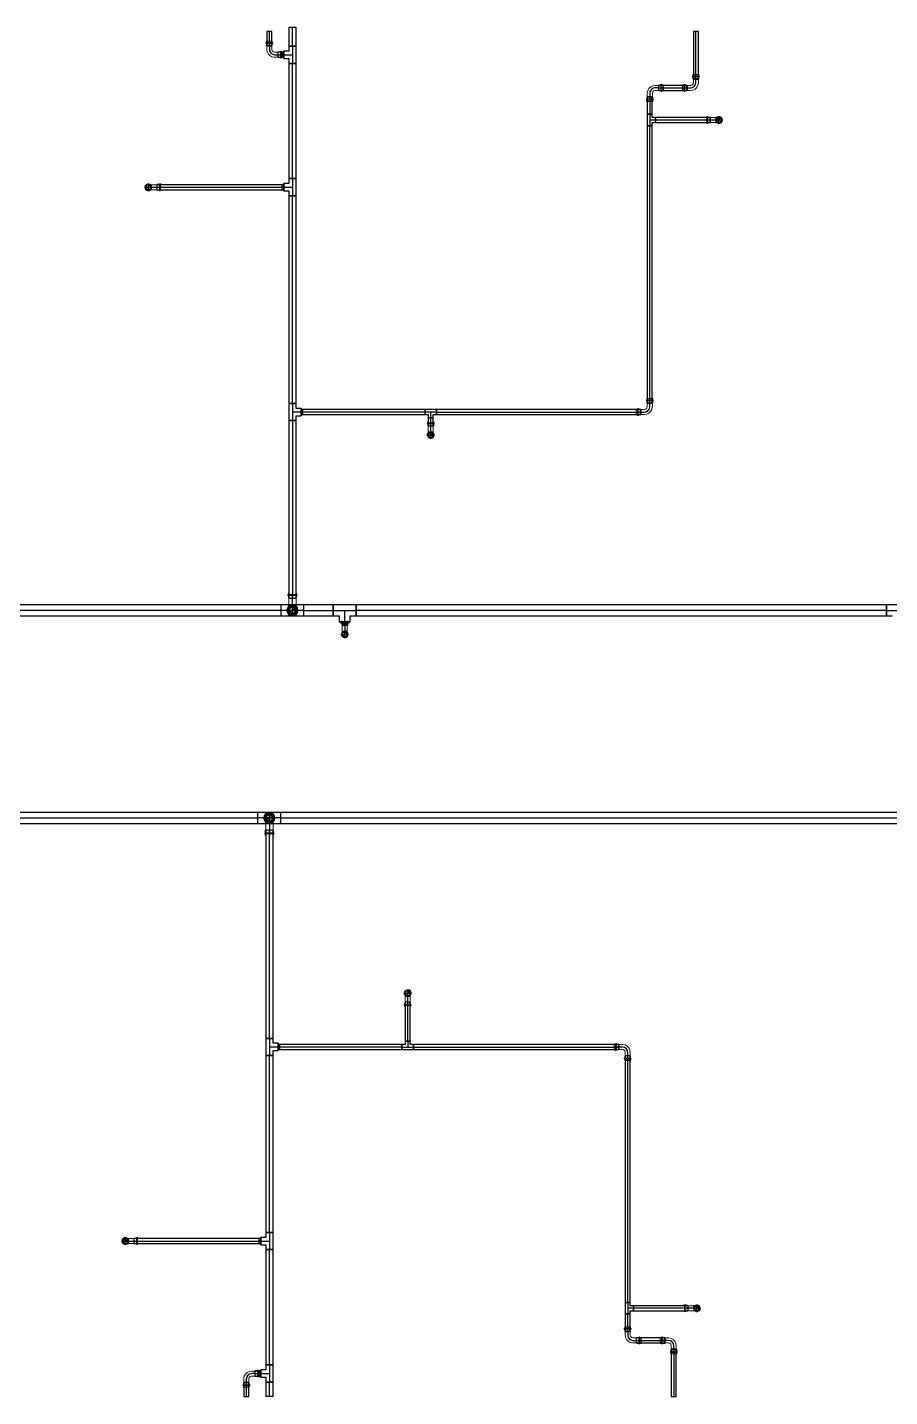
# Model space of a CAD drawing. Header units: inches. Extents: x -3325 to -59, y 5 to 733.
# Drawn here: x -1462.6 to -1238.2, y 121.4 to 477.7 of the extents above; entities that cross this region are included whole.
import ezdxf

# ---------------------------------------------------------------- set-up
doc = ezdxf.new("R2010")
doc.units = ezdxf.units.IN
doc.header["$MEASUREMENT"] = 0
doc.layers.add('P-PIPE', color=3, linetype='Continuous', lineweight=9)
doc.layers.add('X - REF - FP', color=7, linetype='Continuous', true_color=0xb90000)

# ---------------------------------------------------------------- blocks, each defined once
blk = doc.blocks.new('Victaulic-VicPress316-Elbow 90-45deg Style P568_P571 - Standard-V2-FIFTH LEVEL')
at = {"layer": 'P-PIPE'}
for p, q in [((-1934.31, 162.63), (-1934.64, 162.63)), ((-1933.35, 162.52), (-1934.64, 162.52)), ((-1934.64, 161.86), (-1934.64, 161.86)), ((-1934.64, 161.86), (-1934.64, 161.86)), ((-1934.64, 161.86), (-1934.64, 161.86)), ((-1934.64, 161.86), (-1934.64, 161.86)), ((-1934.64, 161.21), (-1933.35, 161.21)), ((-1934.64, 161.1), (-1934.31, 161.1)), ((-1934.31, 161.86), (-1934.31, 161.86)), ((-1934.31, 161.86), (-1934.31, 161.86)), ((-1933.56, 162.63), (-1934.02, 162.63)), ((-1934.02, 161.86), (-1934.02, 161.86)), ((-1934.02, 161.86), (-1934.02, 161.86)), ((-1934.02, 161.1), (-1933.56, 161.1)), ((-1932.52, 162.52), (-1933.45, 162.52)), ((-1933.45, 162.52), (-1933.45, 161.86)), ((-1933.45, 161.86), (-1933.45, 162.52)), ((-1933.45, 161.86), (-1933.45, 161.21)), ((-1933.45, 161.21), (-1933.45, 161.86)), ((-1932.52, 161.86), (-1933.45, 161.86)), ((-1933.45, 161.21), (-1932.52, 161.21)), ((-1933.35, 161.86), (-1933.35, 161.86)), ((-1933.35, 161.86), (-1933.35, 161.86)), ((-1932.52, 161.86), (-1931.12, 161.86)), ((-1931.12, 161.86), (-1931.12, 161.86))]:
    blk.add_line(p, q, dxfattribs=at)
at = {"layer": 'P-PIPE', "flags": 128}
for points in [[(-1934.31, 162.63), (-1934.24, 162.75), (-1934.1, 162.76), (-1934.02, 162.65), (-1934.02, 162.63)], [(-1934.31, 162.63), (-1934.31, 162.54), (-1934.31, 162.29), (-1934.31, 161.93), (-1934.31, 161.86)], [(-1934.31, 161.86), (-1934.31, 162.23), (-1934.31, 162.51), (-1934.31, 162.63), (-1934.31, 162.63)], [(-1934.31, 161.1), (-1934.31, 161.19), (-1934.31, 161.44), (-1934.31, 161.8), (-1934.31, 161.86)], [(-1934.31, 161.86), (-1934.31, 161.5), (-1934.31, 161.22), (-1934.31, 161.1), (-1934.31, 161.1)], [(-1934.02, 161.1), (-1934.08, 160.98), (-1934.22, 160.97), (-1934.31, 161.08), (-1934.31, 161.1)], [(-1934.02, 162.63), (-1934.02, 162.54), (-1934.02, 162.29), (-1934.02, 161.93), (-1934.02, 161.86)], [(-1934.02, 161.86), (-1934.02, 162.23), (-1934.02, 162.51), (-1934.02, 162.63), (-1934.02, 162.63)], [(-1934.02, 161.1), (-1934.02, 161.19), (-1934.02, 161.44), (-1934.02, 161.8), (-1934.02, 161.86)], [(-1934.02, 161.86), (-1934.02, 161.5), (-1934.02, 161.22), (-1934.02, 161.1), (-1934.02, 161.1)], [(-1933.56, 162.63), (-1933.36, 162.54), (-1933.35, 162.52)], [(-1933.35, 161.21), (-1933.54, 161.1), (-1933.56, 161.1)], [(-1931.12, 162.52), (-1931.22, 162.52), (-1931.48, 162.52), (-1931.89, 162.52), (-1932.37, 162.52), (-1932.52, 162.52)], [(-1932.52, 161.21), (-1932.02, 161.21), (-1931.59, 161.21), (-1931.28, 161.21), (-1931.13, 161.21), (-1931.12, 161.21)], [(-1930.21, 161.86), (-1930.31, 162.26), (-1930.56, 162.58), (-1930.93, 162.76), (-1931.34, 162.75), (-1931.71, 162.56), (-1931.96, 162.24), (-1932.04, 161.86)], [(-1932.04, 161.86), (-1931.94, 161.47), (-1931.69, 161.15), (-1931.32, 160.97), (-1930.91, 160.98), (-1930.54, 161.17), (-1930.29, 161.49), (-1930.21, 161.86)], [(-1930.36, 161.86), (-1930.45, 162.23), (-1930.7, 162.51), (-1931.06, 162.63), (-1931.43, 162.57), (-1931.73, 162.34), (-1931.88, 162), (-1931.89, 161.86)], [(-1931.89, 161.86), (-1931.8, 161.5), (-1931.55, 161.22), (-1931.19, 161.1), (-1930.82, 161.16), (-1930.52, 161.39), (-1930.37, 161.73), (-1930.36, 161.86)]]:
    blk.add_lwpolyline(points, dxfattribs=at)
at = {"layer": 'P-PIPE'}
for radius, start, end in [(0.766, 0, 180), (0.766, 0, 180), (0.766, 0, 180), (0.766, 180, 0), (0.766, 180, 0), (0.766, 180, 0), (0.657, 0, 180), (0.657, 0, 180), (0.657, 90, 180), (0.658, 180, 0), (0.658, 180, 0), (0.657, 180, 270), (0.658, 0, 90), (0.658, 270, 0)]:
    blk.add_arc((-1931.12, 161.86), radius, start, end, dxfattribs=at)
blk = doc.blocks.new('Victaulic-VicPress316-Elbow 90-45deg Style P568_P571 - Standard-523083-FIFTH LEVEL')
at = {"layer": 'P-PIPE'}
for p, q in [((-3.18, 0.77), (-3.52, 0.77)), ((-3.52, 0.77), (-3.52, -0.77)), ((-3.52, -0.77), (-3.52, 0.77)), ((-2.22, 0.66), (-3.52, 0.66)), ((-3.52, -0.66), (-3.52, 0.66)), ((-3.52, 0.66), (-3.52, -0.66)), ((-3.18, -0.77), (-3.18, 0.77)), ((-3.18, 0.77), (-3.18, -0.77)), ((-2.44, 0.77), (-2.89, 0.77)), ((-2.89, -0.77), (-2.89, 0.77)), ((-2.89, 0.77), (-2.89, -0.77)), ((-1.39, 0.66), (-2.33, 0.66)), ((-2.33, 0), (-2.33, 0.66)), ((-2.33, 0.66), (-2.33, 0)), ((-2.22, -0.66), (-2.22, 0.66)), ((-2.22, 0.66), (-2.22, -0.66)), ((-0.77, 3.52), (-0.77, 3.18)), ((0.77, 3.52), (-0.77, 3.52)), ((-0.77, 3.52), (0.77, 3.52)), ((-0.77, 3.18), (0.77, 3.18)), ((0.77, 3.18), (-0.77, 3.18)), ((-0.77, 2.89), (-0.77, 2.44)), ((-0.77, 2.89), (0.77, 2.89)), ((0.77, 2.89), (-0.77, 2.89)), ((-0.66, 3.52), (-0.66, 2.22)), ((-0.66, 3.52), (0.66, 3.52)), ((0.66, 3.52), (-0.66, 3.52)), ((-0.66, 2.33), (-0.66, 1.39)), ((0, 2.33), (-0.66, 2.33)), ((-0.66, 2.33), (0, 2.33)), ((-0.66, 2.22), (0.66, 2.22)), ((0.66, 2.22), (-0.66, 2.22)), ((0, 2.33), (0.66, 2.33)), ((0.66, 2.33), (0, 2.33)), ((0, 1.39), (0, 2.33)), ((0.66, 2.22), (0.66, 3.52)), ((0.66, 1.39), (0.66, 2.33)), ((0.77, 3.18), (0.77, 3.52)), ((0.77, 2.44), (0.77, 2.89)), ((-3.52, -0.66), (-2.22, -0.66)), ((-3.52, -0.77), (-3.18, -0.77)), ((-2.89, -0.77), (-2.44, -0.77)), ((-2.33, 0), (-2.33, -0.66)), ((-2.33, -0.66), (-2.33, 0)), ((-1.39, 0), (-2.33, 0)), ((-2.33, -0.66), (-1.39, -0.66))]:
    blk.add_line(p, q, dxfattribs=at)
at = {"layer": 'P-PIPE', "flags": 128}
for points in [[(-3.18, 0.77), (-3.11, 0.89), (-2.98, 0.9), (-2.89, 0.79), (-2.89, 0.77)], [(-3.18, 0.77), (-3.18, 0.67), (-3.18, 0.42), (-3.18, 0.07), (-3.18, -0.3), (-3.18, -0.6), (-3.18, -0.75), (-3.18, -0.77)], [(-3.18, -0.77), (-3.18, -0.67), (-3.18, -0.42), (-3.18, -0.07), (-3.18, 0.3), (-3.18, 0.6), (-3.18, 0.75), (-3.18, 0.77)], [(-2.89, -0.77), (-2.89, -0.67), (-2.89, -0.42), (-2.89, -0.07), (-2.89, 0.3), (-2.89, 0.6), (-2.89, 0.75), (-2.89, 0.77)], [(-2.89, 0.77), (-2.89, 0.67), (-2.89, 0.42), (-2.89, 0.07), (-2.89, -0.3), (-2.89, -0.6), (-2.89, -0.75), (-2.89, -0.77)], [(-2.44, 0.77), (-2.24, 0.68), (-2.22, 0.66)], [(-0.66, 1.39), (-0.75, 1.04), (-1, 0.77), (-1.35, 0.66), (-1.39, 0.66)], [(-1.39, -0.66), (-0.78, -0.56), (-0.23, -0.29), (0.22, 0.13), (0.53, 0.67), (0.65, 1.27), (0.66, 1.39)], [(-0.77, 2.89), (-0.89, 2.96), (-0.9, 3.1), (-0.79, 3.18), (-0.77, 3.18)], [(0.77, 3.18), (0.67, 3.18), (0.42, 3.18), (0.07, 3.18), (-0.3, 3.18), (-0.6, 3.18), (-0.75, 3.18), (-0.77, 3.18)], [(-0.77, 3.18), (-0.67, 3.18), (-0.42, 3.18), (-0.07, 3.18), (0.3, 3.18), (0.6, 3.18), (0.75, 3.18), (0.77, 3.18)], [(-0.77, 2.89), (-0.67, 2.89), (-0.42, 2.89), (-0.07, 2.89), (0.3, 2.89), (0.6, 2.89), (0.75, 2.89), (0.77, 2.89)], [(0.77, 2.89), (0.67, 2.89), (0.42, 2.89), (0.07, 2.89), (-0.3, 2.89), (-0.6, 2.89), (-0.75, 2.89), (-0.77, 2.89)], [(-0.66, 2.22), (-0.77, 2.41), (-0.77, 2.44)], [(0.77, 2.44), (0.68, 2.24), (0.66, 2.22)], [(0.77, 3.18), (0.89, 3.11), (0.9, 2.98), (0.79, 2.89), (0.77, 2.89)], [(-2.89, -0.77), (-2.96, -0.89), (-3.1, -0.9), (-3.18, -0.79), (-3.18, -0.77)], [(-2.22, -0.66), (-2.41, -0.77), (-2.44, -0.77)]]:
    blk.add_lwpolyline(points, dxfattribs=at)
at = {"layer": 'P-PIPE'}
blk.add_arc((-1.39, 1.39), 1.39, 270, 0, dxfattribs=at)
blk = doc.blocks.new('Victaulic-VicPress316-Elbow 90-45deg Style P568_P571 - Standard-V1-FIFTH LEVEL')
at = {"layer": 'P-PIPE'}
for p, q in [((-2327.12, 161.86), (-2327.12, 161.86)), ((-2327.12, 161.86), (-2325.73, 161.86)), ((-2324.79, 162.52), (-2325.73, 162.52)), ((-2325.73, 161.86), (-2324.79, 161.86)), ((-2325.73, 161.21), (-2324.79, 161.21)), ((-2323.6, 162.52), (-2324.9, 162.52)), ((-2324.9, 161.86), (-2324.9, 161.86)), ((-2324.9, 161.86), (-2324.9, 161.86)), ((-2324.9, 161.21), (-2323.6, 161.21)), ((-2324.79, 162.52), (-2324.79, 161.86)), ((-2324.79, 161.86), (-2324.79, 162.52)), ((-2324.79, 161.86), (-2324.79, 161.21)), ((-2324.79, 161.21), (-2324.79, 161.86)), ((-2324.23, 162.63), (-2324.69, 162.63)), ((-2324.69, 161.1), (-2324.23, 161.1)), ((-2324.23, 161.86), (-2324.23, 161.86)), ((-2324.23, 161.86), (-2324.23, 161.86)), ((-2323.6, 162.63), (-2323.94, 162.63)), ((-2323.94, 161.86), (-2323.94, 161.86)), ((-2323.94, 161.86), (-2323.94, 161.86)), ((-2323.94, 161.1), (-2323.6, 161.1)), ((-2323.6, 161.86), (-2323.6, 161.86)), ((-2323.6, 161.86), (-2323.6, 161.86)), ((-2323.6, 161.86), (-2323.6, 161.86)), ((-2323.6, 161.86), (-2323.6, 161.86))]:
    blk.add_line(p, q, dxfattribs=at)
at = {"layer": 'P-PIPE', "flags": 128}
for points in [[(-2326.21, 161.86), (-2326.31, 162.26), (-2326.56, 162.58), (-2326.93, 162.76), (-2327.34, 162.75), (-2327.71, 162.56), (-2327.96, 162.24), (-2328.04, 161.86)], [(-2328.04, 161.86), (-2327.94, 161.47), (-2327.69, 161.15), (-2327.32, 160.97), (-2326.91, 160.98), (-2326.54, 161.17), (-2326.29, 161.49), (-2326.21, 161.86)], [(-2326.36, 161.86), (-2326.45, 162.23), (-2326.7, 162.51), (-2327.06, 162.63), (-2327.43, 162.57), (-2327.73, 162.34), (-2327.88, 162), (-2327.89, 161.86)], [(-2327.89, 161.86), (-2327.8, 161.5), (-2327.55, 161.22), (-2327.19, 161.1), (-2326.82, 161.16), (-2326.52, 161.39), (-2326.37, 161.73), (-2326.36, 161.86)], [(-2325.73, 162.52), (-2326.23, 162.52), (-2326.66, 162.52), (-2326.97, 162.52), (-2327.12, 162.52), (-2327.12, 162.52)], [(-2327.12, 161.21), (-2327.03, 161.21), (-2326.77, 161.21), (-2326.36, 161.21), (-2325.88, 161.21), (-2325.73, 161.21)], [(-2324.9, 162.52), (-2324.71, 162.63), (-2324.69, 162.63)], [(-2324.69, 161.1), (-2324.89, 161.19), (-2324.9, 161.21)], [(-2324.23, 162.63), (-2324.17, 162.75), (-2324.03, 162.76), (-2323.94, 162.65), (-2323.94, 162.63)], [(-2324.23, 162.63), (-2324.23, 162.54), (-2324.23, 162.29), (-2324.23, 161.93), (-2324.23, 161.86)], [(-2324.23, 161.86), (-2324.23, 162.23), (-2324.23, 162.51), (-2324.23, 162.63), (-2324.23, 162.63)], [(-2324.23, 161.1), (-2324.23, 161.19), (-2324.23, 161.44), (-2324.23, 161.8), (-2324.23, 161.86)], [(-2324.23, 161.86), (-2324.23, 161.5), (-2324.23, 161.22), (-2324.23, 161.1), (-2324.23, 161.1)], [(-2323.94, 161.1), (-2324.01, 160.98), (-2324.15, 160.97), (-2324.23, 161.08), (-2324.23, 161.1)], [(-2323.94, 162.63), (-2323.94, 162.54), (-2323.94, 162.29), (-2323.94, 161.93), (-2323.94, 161.86)], [(-2323.94, 161.86), (-2323.94, 162.23), (-2323.94, 162.51), (-2323.94, 162.63), (-2323.94, 162.63)], [(-2323.94, 161.1), (-2323.94, 161.19), (-2323.94, 161.44), (-2323.94, 161.8), (-2323.94, 161.86)], [(-2323.94, 161.86), (-2323.94, 161.5), (-2323.94, 161.22), (-2323.94, 161.1), (-2323.94, 161.1)]]:
    blk.add_lwpolyline(points, dxfattribs=at)
at = {"layer": 'P-PIPE'}
for radius, start, end in [(0.767, 0, 180), (0.767, 0, 180), (0.767, 0, 180), (0.767, 180, 360), (0.767, 180, 0), (0.767, 180, 0), (0.657, 360, 180), (0.657, 0, 180), (0.657, 90, 180), (0.658, 180, 0), (0.658, 180, 0), (0.657, 180, 270), (0.658, 0, 90), (0.658, 270, 0)]:
    blk.add_arc((-2327.12, 161.86), radius, start, end, dxfattribs=at)
blk = doc.blocks.new('Victaulic-VicPress316-Elbow 90-45deg Style P568_P571 - Standard-V3-FIFTH LEVEL')
at = {"layer": 'P-PIPE'}
for p, q in [((-1291.56, 145.13), (-1291.9, 145.13)), ((-1290.6, 145.02), (-1291.9, 145.02)), ((-1291.9, 144.36), (-1291.9, 144.36)), ((-1291.9, 144.36), (-1291.9, 144.36)), ((-1291.9, 144.36), (-1291.9, 144.36)), ((-1291.9, 144.36), (-1291.9, 144.36)), ((-1291.9, 143.71), (-1290.6, 143.71)), ((-1291.9, 143.6), (-1291.56, 143.6)), ((-1291.56, 144.36), (-1291.56, 144.36)), ((-1291.56, 144.36), (-1291.56, 144.36)), ((-1290.81, 145.13), (-1291.27, 145.13)), ((-1291.27, 144.36), (-1291.27, 144.36)), ((-1291.27, 144.36), (-1291.27, 144.36)), ((-1291.27, 143.6), (-1290.81, 143.6)), ((-1289.77, 145.02), (-1290.71, 145.02)), ((-1290.71, 145.02), (-1290.71, 144.36)), ((-1290.71, 144.36), (-1290.71, 145.02)), ((-1290.71, 144.36), (-1290.71, 143.71)), ((-1290.71, 143.71), (-1290.71, 144.36)), ((-1289.77, 144.36), (-1290.71, 144.36)), ((-1290.71, 143.71), (-1289.77, 143.71)), ((-1290.6, 144.36), (-1290.6, 144.36)), ((-1290.6, 144.36), (-1290.6, 144.36)), ((-1288.38, 144.36), (-1289.77, 144.36)), ((-1288.38, 144.36), (-1288.38, 144.36))]:
    blk.add_line(p, q, dxfattribs=at)
at = {"layer": 'P-PIPE', "flags": 128}
for points in [[(-1291.56, 145.13), (-1291.49, 145.25), (-1291.35, 145.26), (-1291.27, 145.15), (-1291.27, 145.13)], [(-1291.56, 145.13), (-1291.56, 145.04), (-1291.56, 144.79), (-1291.56, 144.43), (-1291.56, 144.36)], [(-1291.56, 144.36), (-1291.56, 144.73), (-1291.56, 145.01), (-1291.56, 145.13), (-1291.56, 145.13)], [(-1291.56, 143.6), (-1291.56, 143.69), (-1291.56, 143.94), (-1291.56, 144.3), (-1291.56, 144.36)], [(-1291.56, 144.36), (-1291.56, 144), (-1291.56, 143.72), (-1291.56, 143.6), (-1291.56, 143.6)], [(-1291.27, 143.6), (-1291.33, 143.48), (-1291.47, 143.47), (-1291.56, 143.58), (-1291.56, 143.6)], [(-1291.27, 145.13), (-1291.27, 145.04), (-1291.27, 144.79), (-1291.27, 144.43), (-1291.27, 144.36)], [(-1291.27, 144.36), (-1291.27, 144.73), (-1291.27, 145.01), (-1291.27, 145.13), (-1291.27, 145.13)], [(-1291.27, 143.6), (-1291.27, 143.69), (-1291.27, 143.94), (-1291.27, 144.3), (-1291.27, 144.36)], [(-1291.27, 144.36), (-1291.27, 144), (-1291.27, 143.72), (-1291.27, 143.6), (-1291.27, 143.6)], [(-1290.81, 145.13), (-1290.61, 145.04), (-1290.6, 145.02)], [(-1290.6, 143.71), (-1290.79, 143.6), (-1290.81, 143.6)], [(-1288.38, 145.02), (-1288.47, 145.02), (-1288.73, 145.02), (-1289.14, 145.02), (-1289.62, 145.02), (-1289.77, 145.02)], [(-1289.77, 143.71), (-1289.27, 143.71), (-1288.84, 143.71), (-1288.53, 143.71), (-1288.38, 143.71), (-1288.38, 143.71)], [(-1287.46, 144.36), (-1287.56, 144.76), (-1287.81, 145.08), (-1288.18, 145.26), (-1288.59, 145.25), (-1288.96, 145.06), (-1289.21, 144.74), (-1289.29, 144.36)], [(-1289.29, 144.36), (-1289.19, 143.97), (-1288.94, 143.65), (-1288.57, 143.47), (-1288.16, 143.48), (-1287.79, 143.67), (-1287.54, 143.99), (-1287.46, 144.36)], [(-1287.61, 144.36), (-1287.7, 144.73), (-1287.95, 145.01), (-1288.31, 145.13), (-1288.68, 145.07), (-1288.98, 144.84), (-1289.13, 144.5), (-1289.14, 144.36)], [(-1289.14, 144.36), (-1289.05, 144), (-1288.8, 143.72), (-1288.44, 143.6), (-1288.07, 143.66), (-1287.77, 143.89), (-1287.62, 144.23), (-1287.61, 144.36)]]:
    blk.add_lwpolyline(points, dxfattribs=at)
at = {"layer": 'P-PIPE'}
for radius, start, end in [(0.766, 0, 180), (0.766, 0, 180), (0.766, 0, 180), (0.766, 180, 0), (0.766, 180, 0), (0.766, 180, 0), (0.658, 0, 180), (0.658, 0, 180), (0.658, 90, 180), (0.658, 180, 0), (0.658, 180, 0), (0.658, 180, 270), (0.658, 0, 90), (0.658, 270, 0)]:
    blk.add_arc((-1288.38, 144.36), radius, start, end, dxfattribs=at)
blk = doc.blocks.new('Transition - Generic - Plumbing-CW-1126388-FIFTH LEVEL')
at = {"layer": 'P-PIPE'}
for radius, start, end in [(1.31, 0, 180), (1.31, 180, 0), (0.812, 0, 180), (0.813, 180, 0)]:
    blk.add_arc((-2607, 272), radius, start, end, dxfattribs=at)
blk = doc.blocks.new('Victaulic-VicPress316-Elbow 90-45deg Style P568_P571 - Standard-V11-FIFTH LEVEL')
at = {"layer": 'P-PIPE'}
for p, q in [((-3077.06, 595.55), (-3077.06, 595.17)), ((-3076.95, 595.55), (-3076.95, 594.07)), ((-3076, 595.55), (-3076, 595.55)), ((-3076, 595.55), (-3076, 595.55)), ((-3076, 595.55), (-3076, 595.55)), ((-3076, 595.55), (-3076, 595.55)), ((-3076, 595.17), (-3076, 595.17)), ((-3076, 595.17), (-3076, 595.17)), ((-3075.05, 594.07), (-3075.05, 595.55)), ((-3074.94, 595.17), (-3074.94, 595.55)), ((-3077.06, 594.85), (-3077.06, 594.29)), ((-3076.95, 594.18), (-3076.95, 593.02)), ((-3076, 594.18), (-3076.95, 594.18)), ((-3076.95, 594.18), (-3076, 594.18)), ((-3076, 594.85), (-3076, 594.85)), ((-3076, 594.85), (-3076, 594.85)), ((-3075.05, 594.18), (-3076, 594.18)), ((-3076, 594.18), (-3075.05, 594.18)), ((-3076, 593.02), (-3076, 594.18)), ((-3076, 594.07), (-3076, 594.07)), ((-3076, 594.07), (-3076, 594.07)), ((-3076, 591), (-3076, 593.02)), ((-3075.05, 593.02), (-3075.05, 594.18)), ((-3074.94, 594.29), (-3074.94, 594.85)), ((-3076, 591), (-3076, 591))]:
    blk.add_line(p, q, dxfattribs=at)
at = {"layer": 'P-PIPE', "flags": 128}
for points in [[(-3077.06, 594.85), (-3077.2, 594.92), (-3077.21, 595.08), (-3077.09, 595.17), (-3077.06, 595.17)], [(-3077.06, 595.17), (-3076.97, 595.17), (-3076.71, 595.17), (-3076.32, 595.17), (-3076, 595.17)], [(-3076, 595.17), (-3076.44, 595.17), (-3076.79, 595.17), (-3077.01, 595.17), (-3077.06, 595.17)], [(-3074.94, 595.17), (-3075.04, 595.17), (-3075.3, 595.17), (-3075.68, 595.17), (-3076, 595.17)], [(-3076, 595.17), (-3075.57, 595.17), (-3075.21, 595.17), (-3074.99, 595.17), (-3074.94, 595.17)], [(-3074.94, 595.17), (-3074.81, 595.1), (-3074.79, 594.94), (-3074.92, 594.85), (-3074.94, 594.85)], [(-3076, 592.22), (-3076.47, 592.13), (-3076.87, 591.87), (-3077.13, 591.47), (-3077.23, 591.01), (-3077.14, 590.54), (-3076.87, 590.14), (-3076.48, 589.87), (-3076.02, 589.78), (-3076, 589.78)], [(-3077.06, 594.85), (-3076.97, 594.85), (-3076.71, 594.85), (-3076.32, 594.85), (-3076, 594.85)], [(-3076, 594.85), (-3076.44, 594.85), (-3076.79, 594.85), (-3077.01, 594.85), (-3077.06, 594.85)], [(-3076.95, 594.07), (-3077.06, 594.26), (-3077.06, 594.29)], [(-3076.95, 591), (-3076.95, 591.09), (-3076.95, 591.36), (-3076.95, 591.79), (-3076.95, 592.32), (-3076.95, 592.92), (-3076.95, 593.02)], [(-3076.95, 591), (-3076.86, 591.41), (-3076.6, 591.74), (-3076.23, 591.92), (-3076, 591.95)], [(-3074.94, 594.85), (-3075.04, 594.85), (-3075.3, 594.85), (-3075.68, 594.85), (-3076, 594.85)], [(-3076, 594.85), (-3075.57, 594.85), (-3075.21, 594.85), (-3074.99, 594.85), (-3074.94, 594.85)], [(-3076, 589.78), (-3075.54, 589.87), (-3075.14, 590.13), (-3074.87, 590.53), (-3074.78, 590.99), (-3074.87, 591.46), (-3075.13, 591.86), (-3075.53, 592.13), (-3075.99, 592.22), (-3076, 592.22)], [(-3076, 591.95), (-3075.59, 591.86), (-3075.27, 591.6), (-3075.08, 591.22), (-3075.05, 591)], [(-3074.94, 594.29), (-3075.03, 594.09), (-3075.05, 594.07)], [(-3075.05, 593.02), (-3075.05, 592.41), (-3075.05, 591.86), (-3075.05, 591.42), (-3075.05, 591.12), (-3075.05, 591), (-3075.05, 591)], [(-3076, 590.05), (-3076.41, 590.14), (-3076.74, 590.4), (-3076.93, 590.78), (-3076.95, 591)], [(-3075.05, 591), (-3075.15, 590.59), (-3075.4, 590.26), (-3075.78, 590.08), (-3076, 590.05)]]:
    blk.add_lwpolyline(points, dxfattribs=at)
at = {"layer": 'P-PIPE'}
for radius, start, end in [(1.06, 90, 270), (1.06, 90, 270), (1.06, 90, 270), (0.95, 90, 270), (0.95, 90, 270), (0.95, 90, 180), (1.06, 270, 90), (1.06, 270, 90), (1.06, 270, 90), (0.95, 270, 90), (0.95, 270, 90), (0.95, 0, 90), (0.95, 180, 270), (0.95, 270, 0)]:
    blk.add_arc((-3076, 591), radius, start, end, dxfattribs=at)

msp = doc.modelspace()

# ---------------------------------------------------------------- linework, layer by layer
at = {"layer": 'X - REF - FP'}
for p, q in [((-1394.57, 477.75), (-1394.57, 472.88)), ((-1392.67, 477.75), (-1394.57, 477.75)), ((-1393.62, 472.88), (-1393.62, 477.75)), ((-1393.62, 472.88), (-1393.62, 477.75)), ((-1392.67, 472.88), (-1392.67, 477.75)), ((-1400.28, 476.64), (-1400.28, 472.97)), ((-1398.97, 476.64), (-1400.28, 476.64)), ((-1399.63, 472.97), (-1399.63, 476.64)), ((-1399.63, 472.97), (-1399.63, 476.64)), ((-1398.97, 472.97), (-1398.97, 476.64)), ((-1289.28, 476.64), (-1289.28, 464.33)), ((-1287.97, 476.64), (-1289.28, 476.64)), ((-1288.62, 464.33), (-1288.62, 476.64)), ((-1288.62, 464.33), (-1288.62, 476.64)), ((-1287.97, 464.33), (-1287.97, 476.64)), ((-1398.97, 472.97), (-1400.28, 472.97)), ((-1399.63, 472.97), (-1399.63, 472.03)), ((-1398.23, 470.64), (-1397.3, 470.64)), ((-1398.23, 470.64), (-1396.11, 470.64)), ((-1396.28, 471.29), (-1397.3, 471.29)), ((-1397.3, 469.98), (-1397.3, 471.29)), ((-1397.3, 470.64), (-1396.28, 470.64)), ((-1397.3, 470.64), (-1396.28, 470.64)), ((-1395.87, 471.45), (-1396.28, 471.2)), ((-1396.28, 469.98), (-1396.28, 471.29)), ((-1395.87, 470.64), (-1396.28, 470.64)), ((-1394.58, 471.59), (-1395.87, 471.59)), ((-1395.87, 471.59), (-1395.87, 469.68)), ((-1395.87, 469.68), (-1395.87, 471.59)), ((-1395.87, 470.64), (-1393.62, 470.64)), ((-1394.58, 472.88), (-1394.58, 471.59)), ((-1394.58, 472.88), (-1392.67, 472.88)), ((-1392.67, 472.88), (-1394.58, 472.88)), ((-1392.67, 472.88), (-1394.57, 472.88)), ((-1393.62, 472.88), (-1393.62, 468.39)), ((-1392.67, 468.39), (-1392.67, 472.88)), ((-1397.3, 469.98), (-1396.28, 469.98)), ((-1396.28, 470.07), (-1395.87, 469.82)), ((-1395.87, 469.68), (-1394.58, 469.68)), ((-1394.58, 469.68), (-1394.58, 468.39)), ((-1394.58, 468.39), (-1392.67, 468.39)), ((-1392.67, 468.39), (-1394.58, 468.39)), ((-1394.57, 468.39), (-1394.57, 438.38)), ((-1392.67, 468.39), (-1394.57, 468.39)), ((-1393.62, 438.38), (-1393.62, 468.39)), ((-1393.62, 438.38), (-1393.62, 468.39)), ((-1392.67, 438.38), (-1392.67, 468.39)), ((-1287.97, 464.33), (-1289.28, 464.33)), ((-1288.62, 463.4), (-1288.62, 465.52)), ((-1288.62, 463.4), (-1288.62, 464.33)), ((-1300.62, 460.61), (-1300.62, 459.67)), ((-1300.62, 460.61), (-1300.62, 458.48)), ((-1298.29, 462), (-1299.23, 462)), ((-1290.95, 462.66), (-1298.29, 462.66)), ((-1298.29, 461.35), (-1298.29, 462.66)), ((-1298.29, 462), (-1290.95, 462)), ((-1298.29, 462), (-1290.95, 462)), ((-1298.29, 461.35), (-1290.95, 461.35)), ((-1290.95, 461.35), (-1290.95, 462.66)), ((-1290.95, 462), (-1290.02, 462)), ((-1301.28, 459.67), (-1301.28, 455.13)), ((-1301.28, 459.67), (-1299.97, 459.67)), ((-1300.62, 459.67), (-1300.62, 455.13)), ((-1300.62, 459.67), (-1300.62, 455.13)), ((-1299.97, 455.13), (-1299.97, 459.67)), ((-1301.28, 455.13), (-1299.97, 455.13)), ((-1301.28, 455.13), (-1301.28, 452.14)), ((-1299.97, 455.13), (-1301.28, 455.13)), ((-1301.28, 455.13), (-1299.97, 455.13)), ((-1300.62, 455.13), (-1300.62, 452.14)), ((-1299.13, 453.64), (-1300.62, 453.64)), ((-1299.97, 454.29), (-1299.97, 455.13)), ((-1299.13, 454.29), (-1299.97, 454.29)), ((-1299.97, 452.14), (-1299.97, 452.98)), ((-1299.97, 452.98), (-1299.13, 452.98)), ((-1284.95, 454.29), (-1299.13, 454.29)), ((-1299.13, 454.29), (-1299.13, 452.98)), ((-1299.13, 454.29), (-1299.13, 452.98)), ((-1299.13, 452.98), (-1299.13, 454.29)), ((-1284.95, 453.64), (-1299.13, 453.64)), ((-1284.95, 453.64), (-1299.13, 453.64)), ((-1299.13, 452.98), (-1284.95, 452.98)), ((-1284.02, 453.64), (-1286.14, 453.64)), ((-1284.95, 454.29), (-1284.95, 452.98)), ((-1284.02, 453.64), (-1284.95, 453.64)), ((-1282.62, 453.64), (-1284.02, 453.64)), ((-1283.62, 453.64), (-1281.62, 453.64)), ((-1282.62, 452.64), (-1282.62, 454.64)), ((-1299.97, 452.14), (-1301.28, 452.14)), ((-1301.28, 452.14), (-1299.97, 452.14)), ((-1301.28, 452.14), (-1301.28, 379.97)), ((-1299.97, 452.14), (-1301.28, 452.14)), ((-1300.62, 379.97), (-1300.62, 452.14)), ((-1300.62, 379.97), (-1300.62, 452.14)), ((-1299.97, 379.97), (-1299.97, 452.14)), ((-1394.58, 438.38), (-1394.58, 437.09)), ((-1394.58, 438.38), (-1392.67, 438.38)), ((-1392.67, 438.38), (-1394.58, 438.38)), ((-1392.67, 438.38), (-1394.57, 438.38)), ((-1393.62, 438.38), (-1393.62, 433.89)), ((-1392.67, 433.89), (-1392.67, 438.38)), ((-1432.12, 436.14), (-1430.12, 436.14)), ((-1431.12, 435.14), (-1431.12, 437.14)), ((-1431.12, 436.14), (-1429.73, 436.14)), ((-1429.73, 436.14), (-1428.8, 436.14)), ((-1429.73, 436.14), (-1427.61, 436.14)), ((-1396.28, 436.79), (-1428.8, 436.79)), ((-1428.8, 435.48), (-1428.8, 436.79)), ((-1428.8, 436.14), (-1396.28, 436.14)), ((-1428.8, 436.14), (-1396.28, 436.14)), ((-1428.8, 435.48), (-1396.28, 435.48)), ((-1395.87, 436.95), (-1396.28, 436.7)), ((-1396.28, 435.48), (-1396.28, 436.79)), ((-1395.87, 436.14), (-1396.28, 436.14)), ((-1396.28, 435.57), (-1395.87, 435.32)), ((-1394.58, 437.09), (-1395.87, 437.09)), ((-1395.87, 437.09), (-1395.87, 435.18)), ((-1395.87, 435.18), (-1395.87, 437.09)), ((-1395.87, 436.14), (-1393.62, 436.14)), ((-1395.87, 435.18), (-1394.58, 435.18)), ((-1394.58, 435.18), (-1394.58, 433.89)), ((-1394.58, 433.89), (-1392.67, 433.89)), ((-1392.67, 433.89), (-1394.58, 433.89)), ((-1394.57, 433.89), (-1394.57, 379.88)), ((-1392.67, 433.89), (-1394.57, 433.89)), ((-1393.62, 379.88), (-1393.62, 433.89)), ((-1393.62, 379.88), (-1393.62, 433.89)), ((-1392.67, 379.88), (-1392.67, 433.89)), ((-1394.58, 379.88), (-1394.58, 375.39)), ((-1392.67, 379.88), (-1394.58, 379.88)), ((-1394.58, 379.88), (-1392.67, 379.88)), ((-1392.67, 379.88), (-1394.57, 379.88)), ((-1393.62, 379.88), (-1393.62, 375.39)), ((-1392.67, 378.59), (-1392.67, 379.88)), ((-1391.38, 378.59), (-1392.67, 378.59)), ((-1391.38, 378.59), (-1391.38, 376.68)), ((-1391.38, 376.68), (-1391.38, 378.59)), ((-1390.97, 378.2), (-1391.38, 378.45)), ((-1359.12, 378.29), (-1390.97, 378.29)), ((-1390.97, 378.29), (-1390.97, 376.98)), ((-1356.13, 378.29), (-1359.12, 378.29)), ((-1359.12, 376.98), (-1359.12, 378.29)), ((-1359.12, 378.29), (-1359.12, 376.98)), ((-1359.12, 378.29), (-1359.12, 376.98)), ((-1302.95, 378.29), (-1356.13, 378.29)), ((-1356.13, 376.98), (-1356.13, 378.29)), ((-1356.13, 376.98), (-1356.13, 378.29)), ((-1356.13, 378.29), (-1356.13, 376.98)), ((-1302.95, 376.98), (-1302.95, 378.29)), ((-1299.97, 379.97), (-1301.28, 379.97)), ((-1300.62, 379.03), (-1300.62, 381.16)), ((-1300.62, 379.03), (-1300.62, 379.97)), ((-1392.67, 375.39), (-1394.58, 375.39)), ((-1394.58, 375.39), (-1392.67, 375.39)), ((-1394.57, 375.39), (-1394.57, 329.18)), ((-1394.57, 375.39), (-1392.67, 375.39)), ((-1391.38, 377.64), (-1393.62, 377.64)), ((-1393.62, 375.39), (-1393.62, 329.18)), ((-1393.62, 375.39), (-1393.62, 329.18)), ((-1392.67, 375.39), (-1392.67, 376.68)), ((-1392.67, 376.68), (-1391.38, 376.68)), ((-1392.67, 329.18), (-1392.67, 375.39)), ((-1391.38, 377.64), (-1390.97, 377.64)), ((-1391.38, 376.82), (-1390.97, 377.07)), ((-1359.12, 377.64), (-1390.97, 377.64)), ((-1359.12, 377.64), (-1390.97, 377.64)), ((-1390.97, 376.98), (-1359.12, 376.98)), ((-1356.13, 377.64), (-1359.12, 377.64)), ((-1359.12, 376.98), (-1358.28, 376.98)), ((-1358.28, 376.98), (-1358.28, 376.14)), ((-1358.28, 376.14), (-1358.28, 373.97)), ((-1356.97, 376.14), (-1358.28, 376.14)), ((-1356.97, 376.14), (-1358.28, 376.14)), ((-1358.28, 376.14), (-1356.97, 376.14)), ((-1357.62, 376.14), (-1357.62, 377.64)), ((-1357.62, 373.97), (-1357.62, 376.14)), ((-1357.62, 373.97), (-1357.62, 376.14)), ((-1357.62, 373.03), (-1357.62, 375.16)), ((-1356.97, 376.98), (-1356.13, 376.98)), ((-1356.97, 376.14), (-1356.97, 376.98)), ((-1356.97, 373.97), (-1356.97, 376.14)), ((-1356.13, 377.64), (-1302.95, 377.64)), ((-1356.13, 377.64), (-1302.95, 377.64)), ((-1356.13, 376.98), (-1302.95, 376.98)), ((-1302.95, 377.64), (-1302.02, 377.64)), ((-1358.62, 371.64), (-1356.62, 371.64)), ((-1356.97, 373.97), (-1358.28, 373.97)), ((-1357.62, 373.03), (-1357.62, 373.97)), ((-1357.62, 371.64), (-1357.62, 373.03)), ((-1357.62, 370.64), (-1357.62, 372.64)), ((-1394.57, 329.18), (-1392.67, 329.18)), ((-1393.62, 328.02), (-1393.62, 330.55)), ((-1393.62, 328.02), (-1393.62, 329.18)), ((-1393.62, 326), (-1393.62, 328.02)), ((-1396.62, 327.44), (-1522.52, 327.44)), ((-1396.62, 326), (-1522.52, 326)), ((-1396.62, 326), (-1522.52, 326)), ((-1522.52, 324.56), (-1396.62, 324.56)), ((-1390.63, 327.44), (-1396.62, 327.44)), ((-1396.62, 327.44), (-1396.62, 324.56)), ((-1390.63, 326), (-1396.62, 326)), ((-1396.62, 324.56), (-1390.63, 324.56)), ((-1395.12, 326), (-1392.12, 326)), ((-1393.62, 324.5), (-1393.62, 327.5)), ((-1382.99, 327.44), (-1390.63, 327.44)), ((-1390.63, 324.56), (-1390.63, 327.44)), ((-1390.63, 326), (-1382.99, 326)), ((-1390.63, 326), (-1382.99, 326)), ((-1390.63, 324.56), (-1382.99, 324.56)), ((-1377.01, 327.44), (-1382.99, 327.44)), ((-1382.99, 324.56), (-1382.99, 327.44)), ((-1382.99, 327.44), (-1382.99, 324.56)), ((-1382.99, 324.56), (-1382.99, 327.44)), ((-1382.99, 326), (-1377.01, 326)), ((-1382.99, 324.56), (-1381.44, 324.56)), ((-1381.44, 324.56), (-1381.44, 323.01)), ((-1380, 323.01), (-1380, 326)), ((-1378.56, 324.56), (-1377.01, 324.56)), ((-1378.56, 323.01), (-1378.56, 324.56)), ((-1377.01, 324.56), (-1377.01, 327.44)), ((-1377.01, 327.44), (-1377.01, 324.56)), ((-1238.99, 327.44), (-1377.01, 327.44)), ((-1377.01, 327.44), (-1377.01, 324.56)), ((-1238.99, 326), (-1377.01, 326)), ((-1238.99, 326), (-1377.01, 326)), ((-1377.01, 324.56), (-1238.99, 324.56)), ((-1233.01, 327.44), (-1238.99, 327.44)), ((-1238.99, 324.56), (-1238.99, 327.44)), ((-1238.99, 327.44), (-1238.99, 324.56)), ((-1238.99, 327.44), (-1238.99, 324.56)), ((-1238.99, 326), (-1233.01, 326)), ((-1238.99, 324.56), (-1237.44, 324.56)), ((-1381.44, 323.01), (-1378.56, 323.01)), ((-1378.56, 323.01), (-1381.44, 323.01)), ((-1381.31, 323.01), (-1380.56, 322.35)), ((-1380.66, 322.35), (-1380.66, 322.07)), ((-1379.34, 322.35), (-1380.66, 322.35)), ((-1379.34, 322.07), (-1380.66, 322.07)), ((-1380, 323.01), (-1380, 322.35)), ((-1380, 322.07), (-1380, 322.35)), ((-1380, 322.07), (-1380, 322.35)), ((-1380, 322.07), (-1380, 321.14)), ((-1380, 321.14), (-1380, 319.74)), ((-1379.44, 322.35), (-1378.69, 323.01)), ((-1379.34, 322.07), (-1379.34, 322.35)), ((-1381, 319.74), (-1379, 319.74)), ((-1380, 318.74), (-1380, 320.74)), ((-1402.62, 273.44), (-1517.63, 273.44)), ((-1517.63, 272), (-1402.62, 272)), ((-1517.63, 272), (-1402.62, 272)), ((-1396.63, 273.44), (-1402.62, 273.44)), ((-1402.62, 270.56), (-1402.62, 273.44)), ((-1396.63, 272), (-1402.62, 272)), ((-1401.13, 272), (-1398.13, 272)), ((-1399.63, 270.5), (-1399.63, 273.5)), ((-1399.63, 272), (-1399.63, 269.98)), ((-1075.62, 273.44), (-1396.63, 273.44)), ((-1396.63, 270.56), (-1396.63, 273.44)), ((-1396.63, 272), (-1075.62, 272)), ((-1396.63, 272), (-1075.62, 272)), ((-1517.63, 270.56), (-1402.62, 270.56)), ((-1402.62, 270.56), (-1396.63, 270.56)), ((-1400.58, 268.82), (-1400.58, 214.61)), ((-1398.67, 268.82), (-1400.58, 268.82)), ((-1399.63, 269.98), (-1399.63, 268.82)), ((-1399.63, 269.98), (-1399.63, 267.45)), ((-1399.63, 214.61), (-1399.63, 268.82)), ((-1399.63, 214.61), (-1399.63, 268.82)), ((-1398.67, 214.61), (-1398.67, 268.82)), ((-1396.63, 270.56), (-1075.62, 270.56)), ((-1364.62, 226.36), (-1362.62, 226.36)), ((-1363.62, 225.36), (-1363.62, 227.36)), ((-1363.62, 224.97), (-1363.62, 226.36)), ((-1363.62, 224.03), (-1363.62, 224.97)), ((-1364.28, 224.03), (-1364.28, 213.86)), ((-1362.97, 224.03), (-1364.28, 224.03)), ((-1363.62, 213.86), (-1363.62, 224.03)), ((-1363.62, 213.86), (-1363.62, 224.03)), ((-1362.97, 213.86), (-1362.97, 224.03)), ((-1398.67, 214.61), (-1400.58, 214.61)), ((-1400.58, 214.61), (-1400.58, 210.12)), ((-1398.67, 214.61), (-1400.58, 214.61)), ((-1400.58, 214.61), (-1398.67, 214.61)), ((-1399.63, 214.61), (-1399.63, 210.12)), ((-1398.67, 213.32), (-1398.67, 214.61)), ((-1362.97, 213.86), (-1364.28, 213.86)), ((-1364.28, 213.86), (-1364.28, 213.02)), ((-1364.28, 213.86), (-1362.97, 213.86)), ((-1362.97, 213.86), (-1364.28, 213.86)), ((-1363.62, 213.86), (-1363.62, 212.36)), ((-1362.97, 213.02), (-1362.97, 213.86)), ((-1397.38, 212.36), (-1399.63, 212.36)), ((-1397.38, 213.32), (-1398.67, 213.32)), ((-1398.67, 210.12), (-1398.67, 211.41)), ((-1398.67, 211.41), (-1397.38, 211.41)), ((-1397.38, 213.32), (-1397.38, 211.41)), ((-1397.38, 211.41), (-1397.38, 213.32)), ((-1396.97, 212.93), (-1397.38, 213.18)), ((-1397.38, 212.36), (-1396.97, 212.36)), ((-1397.38, 211.55), (-1396.97, 211.8)), ((-1365.12, 213.02), (-1396.97, 213.02)), ((-1396.97, 213.02), (-1396.97, 211.71)), ((-1365.12, 212.36), (-1396.97, 212.36)), ((-1365.12, 212.36), (-1396.97, 212.36)), ((-1396.97, 211.71), (-1365.12, 211.71)), ((-1365.12, 213.02), (-1365.12, 211.71)), ((-1364.28, 213.02), (-1365.12, 213.02)), ((-1365.12, 213.02), (-1365.12, 211.71)), ((-1365.12, 211.71), (-1365.12, 213.02)), ((-1365.12, 212.36), (-1362.13, 212.36)), ((-1365.12, 211.71), (-1362.13, 211.71)), ((-1362.13, 213.02), (-1362.97, 213.02)), ((-1362.13, 213.02), (-1362.13, 211.71)), ((-1362.13, 211.71), (-1362.13, 213.02)), ((-1308.71, 213.02), (-1362.13, 213.02)), ((-1362.13, 211.71), (-1362.13, 213.02)), ((-1362.13, 212.36), (-1308.71, 212.36)), ((-1362.13, 212.36), (-1308.71, 212.36)), ((-1362.13, 211.71), (-1308.71, 211.71)), ((-1307.77, 212.36), (-1309.9, 212.36)), ((-1308.71, 211.71), (-1308.71, 213.02)), ((-1307.77, 212.36), (-1308.71, 212.36)), ((-1306.38, 210.03), (-1306.38, 210.97)), ((-1398.67, 210.12), (-1400.58, 210.12)), ((-1400.58, 210.12), (-1398.67, 210.12)), ((-1400.58, 210.12), (-1400.58, 164.11)), ((-1398.67, 210.12), (-1400.58, 210.12)), ((-1399.63, 164.11), (-1399.63, 210.12)), ((-1399.63, 164.11), (-1399.63, 210.12)), ((-1398.67, 164.11), (-1398.67, 210.12)), ((-1307.03, 210.03), (-1307.03, 145.86)), ((-1305.72, 210.03), (-1307.03, 210.03)), ((-1306.38, 145.86), (-1306.38, 210.03)), ((-1306.38, 145.86), (-1306.38, 210.03)), ((-1305.72, 145.86), (-1305.72, 210.03)), ((-1400.58, 164.11), (-1400.58, 162.82)), ((-1400.58, 164.11), (-1398.67, 164.11)), ((-1398.67, 164.11), (-1400.58, 164.11)), ((-1398.67, 164.11), (-1400.58, 164.11)), ((-1399.63, 164.11), (-1399.63, 159.62)), ((-1398.67, 159.62), (-1398.67, 164.11)), ((-1438.13, 161.86), (-1436.13, 161.86)), ((-1437.13, 160.86), (-1437.13, 162.86)), ((-1437.13, 161.86), (-1435.73, 161.86)), ((-1435.73, 161.86), (-1434.8, 161.86)), ((-1435.73, 161.86), (-1433.61, 161.86)), ((-1402.28, 162.52), (-1434.8, 162.52)), ((-1434.8, 161.21), (-1434.8, 162.52)), ((-1434.8, 161.86), (-1402.28, 161.86)), ((-1434.8, 161.86), (-1402.28, 161.86)), ((-1434.8, 161.21), (-1402.28, 161.21)), ((-1401.87, 162.68), (-1402.28, 162.43)), ((-1402.28, 161.21), (-1402.28, 162.52)), ((-1401.87, 161.86), (-1402.28, 161.86)), ((-1402.28, 161.3), (-1401.87, 161.05)), ((-1400.58, 162.82), (-1401.87, 162.82)), ((-1401.87, 162.82), (-1401.87, 160.91)), ((-1401.87, 160.91), (-1401.87, 162.82)), ((-1401.87, 161.86), (-1399.63, 161.86)), ((-1401.87, 160.91), (-1400.58, 160.91)), ((-1400.58, 160.91), (-1400.58, 159.62)), ((-1400.58, 159.62), (-1398.67, 159.62)), ((-1398.67, 159.62), (-1400.58, 159.62)), ((-1400.58, 159.62), (-1400.58, 129.61)), ((-1398.67, 159.62), (-1400.58, 159.62)), ((-1399.63, 129.61), (-1399.63, 159.62)), ((-1399.63, 129.61), (-1399.63, 159.62)), ((-1398.67, 129.61), (-1398.67, 159.62)), ((-1305.72, 145.86), (-1307.03, 145.86)), ((-1307.03, 145.86), (-1307.03, 142.87)), ((-1305.72, 145.86), (-1307.03, 145.86)), ((-1307.03, 145.86), (-1305.72, 145.86)), ((-1305.72, 142.87), (-1307.03, 142.87)), ((-1307.03, 142.87), (-1305.72, 142.87)), ((-1307.03, 142.87), (-1307.03, 138.33)), ((-1305.72, 142.87), (-1307.03, 142.87)), ((-1306.38, 145.86), (-1306.38, 142.87)), ((-1304.88, 144.36), (-1306.38, 144.36)), ((-1306.38, 138.33), (-1306.38, 142.87)), ((-1306.38, 138.33), (-1306.38, 142.87)), ((-1305.72, 145.02), (-1305.72, 145.86)), ((-1304.88, 145.02), (-1305.72, 145.02)), ((-1305.72, 142.87), (-1305.72, 143.71)), ((-1305.72, 143.71), (-1304.88, 143.71)), ((-1305.72, 138.33), (-1305.72, 142.87)), ((-1290.71, 145.02), (-1304.88, 145.02)), ((-1304.88, 145.02), (-1304.88, 143.71)), ((-1304.88, 145.02), (-1304.88, 143.71)), ((-1304.88, 143.71), (-1304.88, 145.02)), ((-1290.71, 144.36), (-1304.88, 144.36)), ((-1290.71, 144.36), (-1304.88, 144.36)), ((-1304.88, 143.71), (-1290.71, 143.71)), ((-1289.77, 144.36), (-1291.9, 144.36)), ((-1290.71, 145.02), (-1290.71, 143.71)), ((-1289.77, 144.36), (-1290.71, 144.36)), ((-1288.38, 144.36), (-1289.77, 144.36)), ((-1289.38, 144.36), (-1287.38, 144.36)), ((-1288.38, 143.36), (-1288.38, 145.36)), ((-1305.72, 138.33), (-1307.03, 138.33)), ((-1306.38, 138.33), (-1306.38, 137.39)), ((-1304.98, 136), (-1304.05, 136)), ((-1304.98, 136), (-1302.86, 136)), ((-1296.71, 136.65), (-1304.05, 136.65)), ((-1304.05, 135.34), (-1304.05, 136.65)), ((-1304.05, 136), (-1296.71, 136)), ((-1304.05, 136), (-1296.71, 136)), ((-1295.77, 136), (-1297.9, 136)), ((-1296.71, 135.34), (-1296.71, 136.65)), ((-1295.77, 136), (-1296.71, 136)), ((-1304.05, 135.34), (-1296.71, 135.34)), ((-1295.03, 133.67), (-1295.03, 121.36)), ((-1295.03, 133.67), (-1293.72, 133.67)), ((-1294.38, 133.67), (-1294.38, 134.6)), ((-1294.38, 133.67), (-1294.38, 121.36)), ((-1294.38, 133.67), (-1294.38, 121.36)), ((-1293.72, 121.36), (-1293.72, 133.67)), ((-1400.58, 128.32), (-1401.87, 128.32)), ((-1401.87, 128.32), (-1401.87, 126.41)), ((-1401.87, 126.41), (-1401.87, 128.32)), ((-1400.58, 129.61), (-1400.58, 128.32)), ((-1400.58, 129.61), (-1398.67, 129.61)), ((-1398.67, 129.61), (-1400.58, 129.61)), ((-1398.67, 129.61), (-1400.58, 129.61)), ((-1399.63, 129.61), (-1399.63, 125.12)), ((-1398.67, 125.12), (-1398.67, 129.61)), ((-1406.28, 125.03), (-1406.28, 121.36)), ((-1406.28, 125.03), (-1404.97, 125.03)), ((-1405.63, 125.97), (-1405.63, 125.03)), ((-1405.63, 125.97), (-1405.63, 123.84)), ((-1405.63, 125.03), (-1405.63, 121.36)), ((-1405.63, 125.03), (-1405.63, 121.36)), ((-1404.97, 121.36), (-1404.97, 125.03)), ((-1403.3, 127.36), (-1404.23, 127.36)), ((-1402.28, 128.02), (-1403.3, 128.02)), ((-1403.3, 126.71), (-1403.3, 128.02)), ((-1403.3, 127.36), (-1402.28, 127.36)), ((-1403.3, 127.36), (-1402.28, 127.36)), ((-1403.3, 126.71), (-1402.28, 126.71)), ((-1401.87, 128.18), (-1402.28, 127.93)), ((-1402.28, 126.71), (-1402.28, 128.02)), ((-1401.87, 127.36), (-1402.28, 127.36)), ((-1402.28, 126.8), (-1401.87, 126.55)), ((-1401.87, 127.36), (-1399.63, 127.36)), ((-1401.87, 126.41), (-1400.58, 126.41)), ((-1400.58, 126.41), (-1400.58, 125.12)), ((-1400.58, 125.12), (-1398.67, 125.12)), ((-1398.67, 125.12), (-1400.58, 125.12)), ((-1400.58, 125.12), (-1400.58, 121.36)), ((-1398.67, 125.12), (-1400.58, 125.12)), ((-1399.63, 121.36), (-1399.63, 125.12)), ((-1399.63, 121.36), (-1399.63, 125.12)), ((-1398.67, 121.36), (-1398.67, 125.12)), ((-1406.28, 121.36), (-1404.97, 121.36)), ((-1398.67, 121.36), (-1400.58, 121.36)), ((-1295.03, 121.36), (-1293.72, 121.36))]:
    msp.add_line(p, q, dxfattribs=at)
for centre, radius, start, end in [((-1398.23, 472.03), 1.39, 180, 270), ((-1290.02, 463.4), 1.39, 270, 0), ((-1299.23, 460.61), 1.39, 90, 180), ((-1282.62, 453.64), 0.658, 0, 180), ((-1282.62, 453.64), 0.658, 180, 0), ((-1282.62, 453.31), 0.329, 90, 270), ((-1282.62, 453.96), 0.329, 270, 90), ((-1431.12, 436.14), 0.658, 0, 180), ((-1431.12, 436.14), 0.658, 180, 0), ((-1431.12, 435.81), 0.329, 90, 270), ((-1431.12, 436.46), 0.329, 270, 90), ((-1302.02, 379.03), 1.39, 270, 0), ((-1357.62, 371.64), 0.658, 0, 180), ((-1357.62, 371.64), 0.658, 180, 0), ((-1357.62, 371.31), 0.329, 90, 270), ((-1357.62, 371.96), 0.329, 270, 90), ((-1393.62, 326), 1.44, 0, 180), ((-1393.62, 326), 1.44, 180, 0), ((-1393.62, 326), 0.95, 0, 180), ((-1393.62, 326), 0.95, 180, 0), ((-1393.62, 325.52), 0.475, 90, 270), ((-1393.62, 326.47), 0.475, 270, 90), ((-1380, 319.74), 0.658, 0, 180), ((-1380, 319.74), 0.658, 180, 0), ((-1380, 319.41), 0.329, 90, 270), ((-1380, 320.07), 0.329, 270, 90), ((-1399.63, 272), 1.44, 0, 180), ((-1399.63, 272), 1.44, 180, 0), ((-1399.63, 272), 0.95, 0, 180), ((-1399.63, 272), 0.95, 180, 0), ((-1399.63, 271.52), 0.475, 90, 270), ((-1399.63, 272.47), 0.475, 270, 90), ((-1363.62, 226.36), 0.658, 0, 180), ((-1363.62, 226.36), 0.658, 180, 0), ((-1363.62, 226.04), 0.329, 90, 270), ((-1363.62, 226.69), 0.329, 270, 90), ((-1307.77, 210.97), 1.39, 0, 90), ((-1437.13, 161.86), 0.658, 0, 180), ((-1437.13, 161.86), 0.658, 180, 0), ((-1437.13, 161.54), 0.329, 90, 270), ((-1437.13, 162.19), 0.329, 270, 90), ((-1288.38, 144.36), 0.658, 0, 180), ((-1288.38, 144.36), 0.658, 180, 0), ((-1288.38, 144.04), 0.329, 90, 270), ((-1288.38, 144.69), 0.329, 270, 90), ((-1304.98, 137.39), 1.39, 180, 270), ((-1295.77, 134.6), 1.39, 0, 90), ((-1404.23, 125.97), 1.39, 90, 180)]:
    msp.add_arc(centre, radius, start, end, dxfattribs=at)

# ---------------------------------------------------------------- block references
for name, p, rotation in [('Victaulic-VicPress316-Elbow 90-45deg Style P568_P571 - Standard-523083-FIFTH LEVEL', (-1399.63, 470.64), 270), ('Victaulic-VicPress316-Elbow 90-45deg Style P568_P571 - Standard-523083-FIFTH LEVEL', (-1300.62, 462), 180), ('Victaulic-VicPress316-Elbow 90-45deg Style P568_P571 - Standard-V1-FIFTH LEVEL', (-3609.75, 615.5), 180), ('Victaulic-VicPress316-Elbow 90-45deg Style P568_P571 - Standard-V1-FIFTH LEVEL', (-1195.76, 2698.76), 90), ('Transition - Generic - Plumbing-CW-1126388-FIFTH LEVEL', (-4000.63, 598), 180), ('Victaulic-VicPress316-Elbow 90-45deg Style P568_P571 - Standard-V2-FIFTH LEVEL', (-1541.86, -1611.38), 270), ('Victaulic-VicPress316-Elbow 90-45deg Style P568_P571 - Standard-V2-FIFTH LEVEL', (-1201.76, 2157.49), 90), ('Victaulic-VicPress316-Elbow 90-45deg Style P568_P571 - Standard-523083-FIFTH LEVEL', (-1306.38, 212.36), 90), ('Victaulic-VicPress316-Elbow 90-45deg Style P568_P571 - Standard-523083-FIFTH LEVEL', (-1306.38, 136), 270), ('Victaulic-VicPress316-Elbow 90-45deg Style P568_P571 - Standard-523083-FIFTH LEVEL', (-1294.38, 136), 90), ('Victaulic-VicPress316-Elbow 90-45deg Style P568_P571 - Standard-523083-FIFTH LEVEL', (-1405.63, 127.36), 180)]:
    msp.add_blockref(name, p, dxfattribs=dict(at, rotation=rotation))
for name, p in [('Victaulic-VicPress316-Elbow 90-45deg Style P568_P571 - Standard-523083-FIFTH LEVEL', (-1288.62, 462)), ('Victaulic-VicPress316-Elbow 90-45deg Style P568_P571 - Standard-V1-FIFTH LEVEL', (896, 274.27)), ('Victaulic-VicPress316-Elbow 90-45deg Style P568_P571 - Standard-523083-FIFTH LEVEL', (-1300.62, 377.64)), ('Transition - Generic - Plumbing-CW-1126388-FIFTH LEVEL', (1207.38, 0)), ('Victaulic-VicPress316-Elbow 90-45deg Style P568_P571 - Standard-V1-FIFTH LEVEL', (890, 0)), ('Victaulic-VicPress316-Elbow 90-45deg Style P568_P571 - Standard-V3-FIFTH LEVEL', (0, 0))]:
    msp.add_blockref(name, p, dxfattribs=at)
at = {"layer": 'X - REF - FP', "extrusion": (0, 0, -1)}
msp.add_blockref('Victaulic-VicPress316-Elbow 90-45deg Style P568_P571 - Standard-V11-FIFTH LEVEL', (4469.63, -265), dxfattribs=at)
at = {"layer": 'X - REF - FP', "extrusion": (0, 0, -1), "rotation": 180}
msp.add_blockref('Victaulic-VicPress316-Elbow 90-45deg Style P568_P571 - Standard-V11-FIFTH LEVEL', (-1676.38, 863), dxfattribs=at)

doc.saveas('drawing.dxf')
